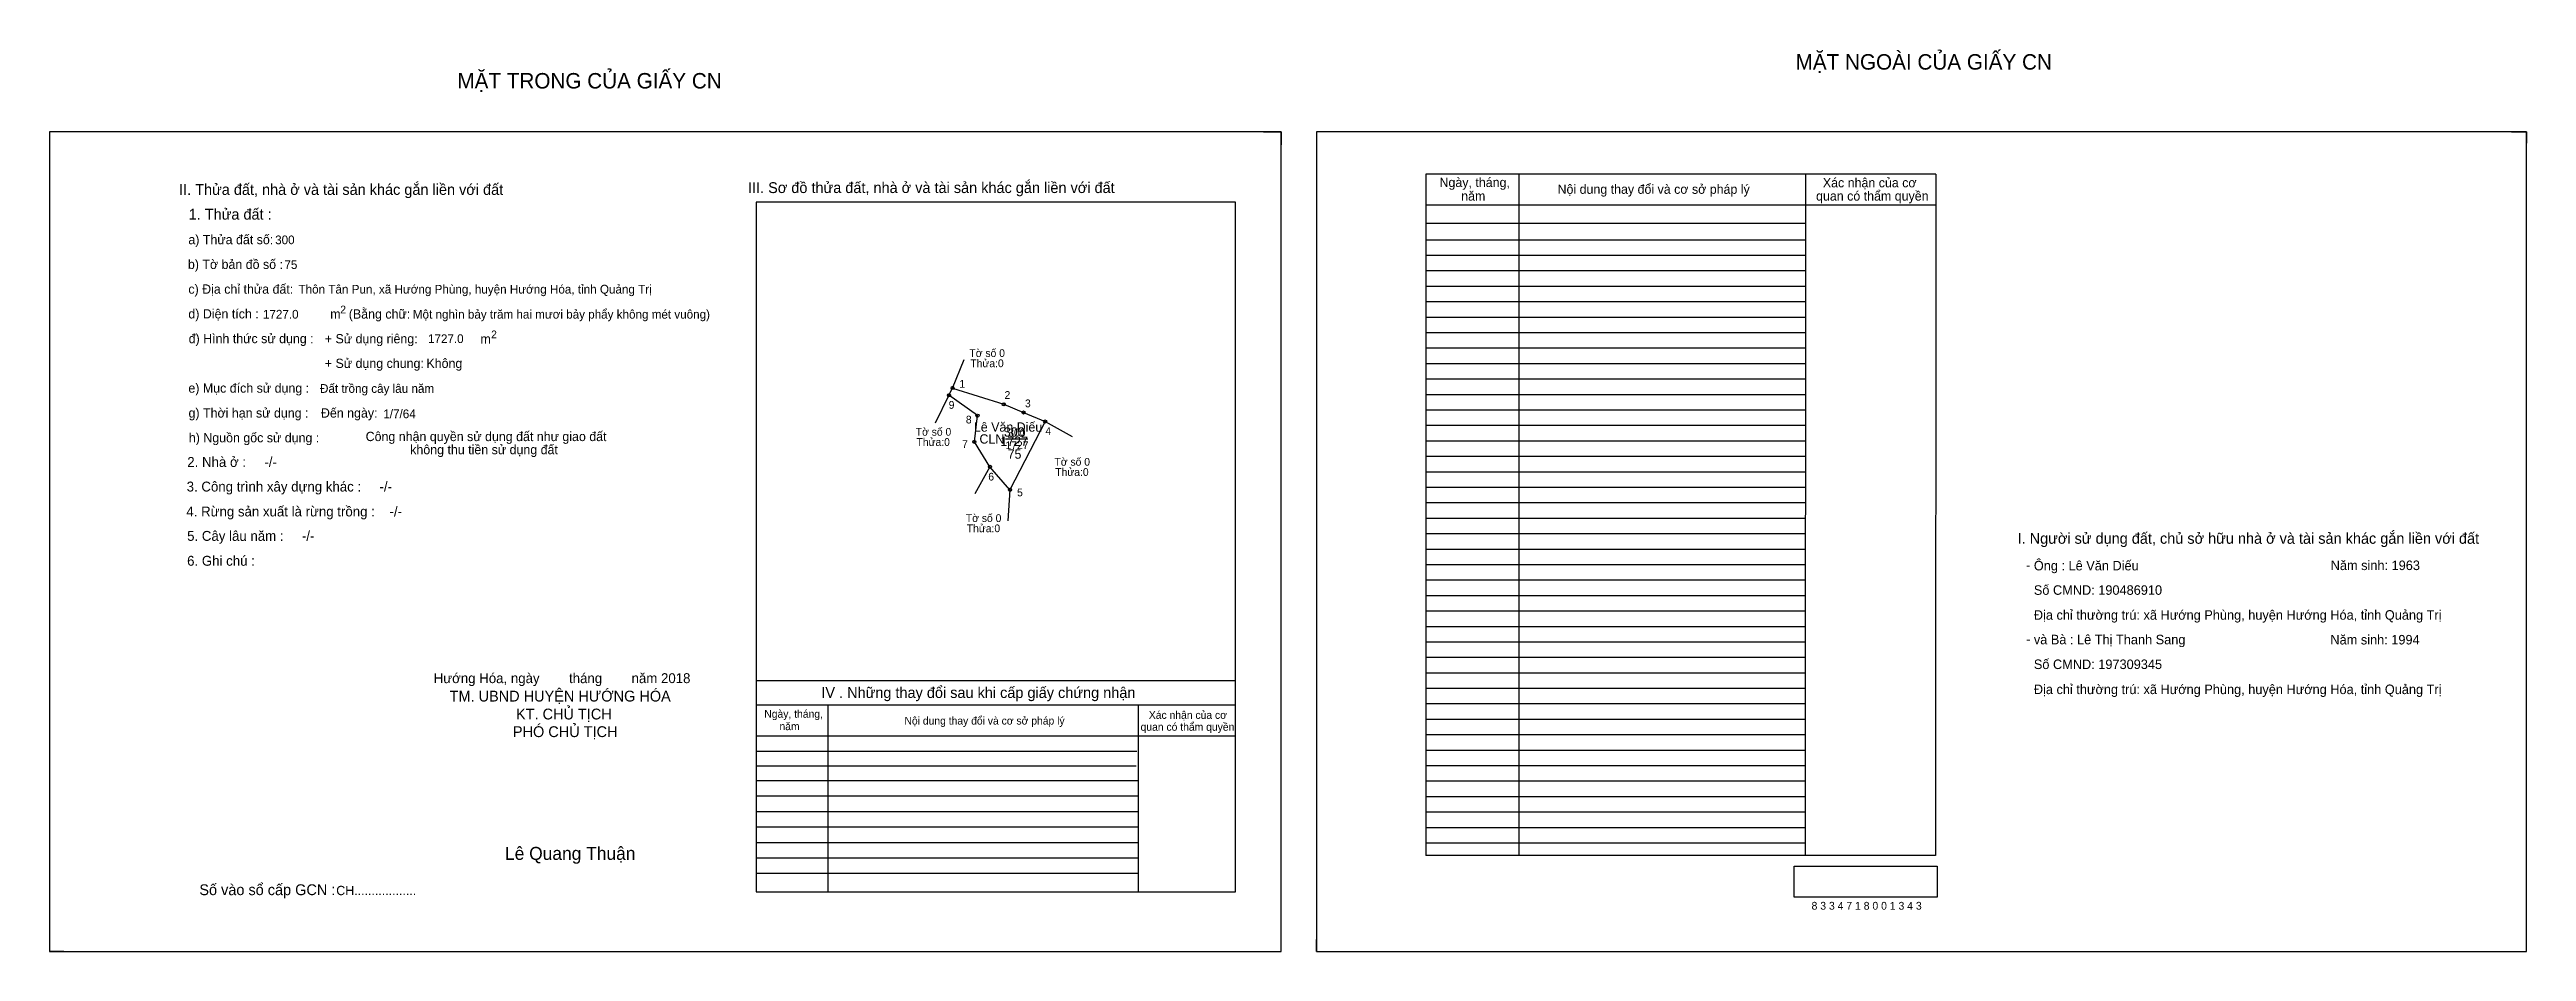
# Model space of a CAD drawing. Extents: x 534866 to 538372, y 1846411 to 1846995.
# Drawn here: x 536771 to 538372, y 1846411 to 1846995 of the extents above.
import ezdxf

# ---------------------------------------------------------------- set-up
doc = ezdxf.new("R2010")
doc.units = 0
for name, color, linetype in [('Default', 7, 'Continuous'), ('Level 10', 7, 'Continuous'), ('Level 11', 7, 'Continuous'), ('Level 13', 7, 'Continuous'), ('Level 2', 7, 'Continuous'), ('Level 27', 7, 'Continuous'), ('Level 3', 7, 'Continuous'), ('Level 36', 7, 'Continuous'), ('Level 4', 7, 'Continuous'), ('Level 5', 7, 'Continuous'), ('Level 55', 7, 'Continuous'), ('Level 6', 7, 'Continuous'), ('Level 7', 7, 'Continuous'), ('Level 8', 7, 'Continuous'), ('Level 9', 7, 'Continuous')]:
    doc.layers.add(name, color=color, linetype=linetype)

msp = doc.modelspace()

# ---------------------------------------------------------------- linework, layer by layer
at = {"layer": 'Level 10'}
for p, q in [((537555.9, 1846941.5), (537567.3, 1846941.5)), ((537567.3, 1846941.5), (537567.3, 1846933.1)), ((538362.7, 1846941.5), (538372.3, 1846941.5)), ((538372.3, 1846941.5), (538372.3, 1846934.1)), ((536771.1, 1846419.3), (536771.1, 1846411.5)), ((536780.3, 1846411.5), (536771.1, 1846411.5)), ((537590.1, 1846411.5), (537590.1, 1846419.3)), ((537590.1, 1846411.5), (537597.1, 1846411.5))]:
    msp.add_line(p, q, dxfattribs=at)
for points in [[(536771.1, 1846411.5), (537567.3, 1846411.5), (537567.3, 1846941.5), (536771.1, 1846941.5)], [(537590.1, 1846411.5), (538372.3, 1846411.5), (538372.3, 1846941.5), (537590.1, 1846941.5)], [(537352.6, 1846771.1), (537354.9, 1846775.8), (537388, 1846765.3), (537400.8, 1846760), (537414.8, 1846754.2), (537392, 1846710), (537379.1, 1846724.9), (537369, 1846741), (537371, 1846758)]]:
    msp.add_lwpolyline(points, close=True, dxfattribs=at)
at = {"layer": 'Level 11'}
for centre in [(537354.9, 1846775.8), (537352.6, 1846771.1), (537352.6, 1846771.1), (537388, 1846765.3), (537400.8, 1846760), (537371, 1846758), (537414.8, 1846754.2), (537369, 1846741), (537379.1, 1846724.9), (537392, 1846710)]:
    msp.add_circle(centre, 1, dxfattribs=at)
at = {"layer": 'Level 27'}
for p, q in [((537354.9, 1846775.8), (537362.4, 1846794.3)), ((537352.6, 1846771.1), (537343.6, 1846753.2)), ((537414.8, 1846754.2), (537432.3, 1846744.4)), ((537379.1, 1846724.9), (537369.2, 1846707.5)), ((537392, 1846710), (537390.7, 1846690))]:
    msp.add_line(p, q, dxfattribs=at)
at = {"layer": 'Level 6'}
msp.add_lwpolyline([(537899, 1846466.6), (537991.4, 1846466.6), (537991.4, 1846446.7), (537899, 1846446.7)], close=True, dxfattribs=at)
at = {"layer": 'Level 7'}
for p, q in [((537906.1, 1846871.5), (537660.9, 1846871.5)), ((537906.1, 1846861.5), (537660.9, 1846861.5)), ((537906.1, 1846851.5), (537660.9, 1846851.5)), ((537906.1, 1846841.5), (537660.9, 1846841.5)), ((537906.1, 1846831.5), (537660.9, 1846831.5)), ((537906.1, 1846821.5), (537660.9, 1846821.5)), ((537906.1, 1846811.5), (537660.9, 1846811.5)), ((537906.1, 1846801.5), (537660.9, 1846801.5)), ((537906.1, 1846791.5), (537660.9, 1846791.5)), ((537906.1, 1846781.5), (537660.9, 1846781.5)), ((537906.1, 1846771.5), (537660.9, 1846771.5)), ((537906.1, 1846761.5), (537660.9, 1846761.5)), ((537906.1, 1846751.5), (537660.9, 1846751.5)), ((537906.1, 1846741.5), (537660.9, 1846741.5)), ((537906.1, 1846731.5), (537660.9, 1846731.5)), ((537906.1, 1846721.5), (537660.9, 1846721.5)), ((537906.1, 1846711.5), (537660.9, 1846711.5)), ((537906.1, 1846701.5), (537660.9, 1846701.5)), ((537906.1, 1846691.5), (537660.9, 1846691.5)), ((537906.1, 1846681.5), (537660.9, 1846681.5)), ((537906.1, 1846671.5), (537660.9, 1846671.5)), ((537906.1, 1846661.5), (537660.9, 1846661.5)), ((537906.1, 1846651.5), (537660.9, 1846651.5)), ((537906.1, 1846641.5), (537660.9, 1846641.5)), ((537906.1, 1846631.5), (537660.9, 1846631.5)), ((537906.1, 1846621.5), (537660.9, 1846621.5)), ((537906.1, 1846611.5), (537660.9, 1846611.5)), ((537906.1, 1846601.5), (537660.9, 1846601.5)), ((537906.1, 1846591.5), (537660.9, 1846591.5)), ((537906.1, 1846581.5), (537660.9, 1846581.5)), ((537906.1, 1846571.5), (537660.9, 1846571.5)), ((537906.1, 1846561.5), (537660.9, 1846561.5)), ((537474.1, 1846540.8), (537227.9, 1846540.8)), ((537906.1, 1846551.5), (537660.9, 1846551.5)), ((537906.1, 1846541.5), (537660.9, 1846541.5)), ((537473.6, 1846531.3), (537227.9, 1846531.3)), ((537474.9, 1846521.8), (537227.9, 1846521.8)), ((537906.1, 1846531.5), (537660.9, 1846531.5)), ((537906.1, 1846521.5), (537660.9, 1846521.5)), ((537474.9, 1846511.8), (537227.9, 1846511.8)), ((537906.1, 1846511.5), (537660.9, 1846511.5)), ((537474.9, 1846501.8), (537227.9, 1846501.8)), ((537474.9, 1846491.8), (537227.9, 1846491.8)), ((537906.1, 1846501.5), (537660.9, 1846501.5)), ((537906.1, 1846491.5), (537660.9, 1846491.5)), ((537474.9, 1846481.8), (537227.9, 1846481.8)), ((537474.9, 1846471.8), (537228.7, 1846471.8)), ((537906.1, 1846481.5), (537660.9, 1846481.5)), ((537474.9, 1846461.8), (537228.7, 1846461.8))]:
    msp.add_line(p, q, dxfattribs=at)
at = {"layer": 'Level 8'}
for p, q in [((537990.5, 1846914), (537660.9, 1846914)), ((537660.9, 1846914), (537660.9, 1846473.5)), ((537720.9, 1846914), (537720.9, 1846473.5)), ((537906.3, 1846913.8), (537906.1, 1846473.5)), ((537990.5, 1846914), (537990.3, 1846473.5)), ((537537.9, 1846896.1), (537227.9, 1846896.1)), ((537227.9, 1846896.1), (537227.9, 1846450.1)), ((537537.9, 1846450.1), (537537.9, 1846896.1)), ((537990.5, 1846894), (537660.9, 1846894)), ((537906.1, 1846882.2), (537660.9, 1846882.2)), ((537537.9, 1846586.5), (537227.9, 1846586.5)), ((537537.9, 1846570.8), (537227.9, 1846570.8)), ((537274.2, 1846570.8), (537274.2, 1846450.1)), ((537474.9, 1846570.8), (537474.9, 1846450.1)), ((537537.9, 1846550.8), (537227.9, 1846550.8)), ((537990.3, 1846473.5), (537660.9, 1846473.5)), ((537227.9, 1846450.1), (537537.9, 1846450.1))]:
    msp.add_line(p, q, dxfattribs=at)
at = {"layer": 'Level 9'}
msp.add_line((537389.1, 1846742.9), (537403.6, 1846742.9), dxfattribs=at)

# ---------------------------------------------------------------- texts
at = {"layer": 'Default'}
for s, p in [('e) Mục đích sử dụng :', (536860.9, 1846772.8)), ('g) Thời hạn sử dụng :', (536861, 1846756.7)), ('Đến ngày:', (536946.6, 1846756.7)), ('h) Nguồn gốc sử dụng :', (536861.2, 1846740.7)), ('Công nhận quyền sử dụng đất như giao đất', (536975.5, 1846741.5)), ('không thu tiền sử dụng đất', (537004.3, 1846733))]:
    msp.add_text(s, height=6, dxfattribs=at).set_placement(p)
at = {"layer": 'Level 13'}
for s, p in [('300', (537390.9, 1846744.5)), ('.', (537386.6, 1846740.4)), ('1727', (537389.1, 1846736.3))]:
    msp.add_text(s, height=5, dxfattribs=at).set_placement(p)
at = {"layer": 'Level 2'}
msp.add_text('Lê Văn Diếu', height=6, dxfattribs=at).set_placement((537368.7, 1846747.6))
at = {"layer": 'Level 3'}
msp.add_text('CLN', height=6, dxfattribs=at).set_placement((537372.3, 1846739.9))
at = {"layer": 'Level 36'}
for s, p in [('Tờ số 0', (537365.8, 1846795.9)), ('Thửa:0', (537366.4, 1846789.3)), ('Tờ số 0', (537331.1, 1846745)), ('Thửa:0', (537331.6, 1846738.4)), ('Tờ số 0', (537420.8, 1846725.6)), ('Thửa:0', (537421.3, 1846719)), ('Tờ số 0', (537363.5, 1846689.2)), ('Thửa:0', (537364.1, 1846682.6))]:
    msp.add_text(s, height=5, dxfattribs=at).set_placement(p)
at = {"layer": 'Level 4'}
msp.add_text('300', height=6, dxfattribs=at).set_placement((537388.1, 1846744.4))
at = {"layer": 'Level 5'}
msp.add_text('1727', height=6, dxfattribs=at).set_placement((537385.8, 1846738.4))
at = {"layer": 'Level 55'}
for s, height, p in [('1', 0.8, (537354.7, 1846775.8)), ('9', 0.8, (537352.3, 1846771.1)), ('0', 0.22, (537352.5, 1846770.9)), ('0', 0.22, (537352.5, 1846770.9)), ('0', 0.22, (537354.8, 1846775.5)), ('2', 0.8, (537387.7, 1846765.3)), ('0', 0.22, (537387.9, 1846765.1)), ('3', 0.8, (537400.6, 1846760)), ('8', 0.8, (537370.7, 1846758)), ('0', 0.22, (537370.9, 1846757.8)), ('0', 0.22, (537370.9, 1846757.8)), ('0', 0.22, (537400.7, 1846759.8)), ('4', 0.8, (537414.5, 1846754.2)), ('0', 0.22, (537414.7, 1846753.9)), ('0', 0.22, (537414.7, 1846753.9)), ('0', 0.22, (537414.7, 1846753.9)), ('7', 0.8, (537368.7, 1846741)), ('0', 0.22, (537368.9, 1846740.8)), ('0', 0.22, (537368.9, 1846740.8)), ('6', 0.8, (537378.9, 1846724.9)), ('0', 0.22, (537379.1, 1846724.6)), ('0', 0.22, (537379.1, 1846724.6)), ('0', 0.22, (537379.1, 1846724.6)), ('5', 0.8, (537391.7, 1846710)), ('0', 0.22, (537391.9, 1846709.8)), ('0', 0.22, (537391.9, 1846709.8)), ('0', 0.22, (537391.9, 1846709.8))]:
    msp.add_text(s, height=height, dxfattribs=at).set_placement(p)
at = {"layer": 'Level 6'}
for s, height, p in [('300', 5.63, (536917, 1846868.8)), ('75', 5.63, (536923, 1846852.8)), ('Thôn Tân Pun, xã Hướng Phùng, huyện Hướng Hóa, tỉnh Quảng Trị', 5.64, (536932.1, 1846836.9)), ('1727.0', 5.63, (536909.1, 1846820.7)), ('Một nghìn bảy trăm hai mươi bảy phẩy không mét vuông)', 5.632, (537006, 1846820.7)), ('1727.0', 5.63, (537015.8, 1846804.9)), ('Đất trồng cây lâu năm', 5.64, (536946, 1846772.7)), ('1/7/64', 5.64, (536986.9, 1846756.3)), ('Ông : Lê Văn Diếu', 6.16, (538053.9, 1846657.9)), ('Năm sinh: 1963', 6.16, (538245.8, 1846658.1)), ('Số CMND: 190486910', 6.16, (538053.9, 1846642.1)), ('Địa chỉ thường trú: xã Hướng Phùng, huyện Hướng Hóa, tỉnh Quảng Trị', 6.16, (538053.9, 1846626)), ('và Bà : Lê Thị Thanh Sang', 6.16, (538053.9, 1846610.1)), ('Năm sinh: 1994', 6.16, (538245.6, 1846610)), ('Số CMND: 197309345', 6.16, (538053.9, 1846594.1)), ('Địa chỉ thường trú: xã Hướng Phùng, huyện Hướng Hóa, tỉnh Quảng Trị', 6.16, (538053.9, 1846577.9)), ('8 3 3 4 7 1 8 0 0 1 3 4 3', 5.04, (537910.2, 1846438.5))]:
    msp.add_text(s, height=height, dxfattribs=at).set_placement(p)
at = {"layer": 'Level 7'}
for s, height, p in [('MẶT NGOÀI CỦA GIẤY CN', 10, (537899.9, 1846981.7)), ('MẶT TRONG CỦA GIẤY CN', 10, (537034.8, 1846969.5)), ('II. Thửa đất, nhà ở và tài sản khác gắn liền với đất', 7, (536854.9, 1846900.7)), ('III. Sơ đồ thửa đất, nhà ở và tài sản khác gắn liền với đất', 7, (537222.7, 1846901.9)), ('Ngày, tháng,', 6, (537669.7, 1846905.8)), ('Nội dung thay đổi và cơ sở pháp lý', 6, (537746, 1846901.4)), ('Xác nhận của cơ', 6, (537917.5, 1846905.6)), ('1. Thửa đất :', 7, (536861.1, 1846884.7)), ('năm', 6, (537683.7, 1846897)), (' quan có thẩm quyền', 6, (537910.9, 1846897)), ('a) Thửa đất số:', 6, (536860.9, 1846868.8)), ('b) Tờ bản đồ số :', 6, (536860.6, 1846852.8)), ('c) Địa chỉ thửa đất:', 6, (536860.9, 1846836.8)), ('d) Diện tích :', 6, (536860.9, 1846820.8)), ('m', 6, (536952.6, 1846820.7)), ('2', 5, (536959.1, 1846824.1)), ('(Bằng chữ:', 6, (536964.6, 1846820.7)), ('đ) Hình thức sử dụng :', 6, (536861.1, 1846804.8)), ('+ Sử dụng riêng:', 6, (536949.1, 1846804.7)), ('m', 6, (537049.7, 1846804.6)), ('2', 5, (537056.6, 1846808)), ('+ Sử dụng chung:', 6, (536949.1, 1846788.8)), ('Không', 6, (537014.8, 1846788.8)), ('2. Nhà ở :     -/-', 6.4, (536860.2, 1846724.8)), ('75', 6, (537390.5, 1846730.1)), ('3. Công trình xây dựng khác :     -/-', 6.4, (536859.8, 1846708.9)), ('4. Rừng sản xuất là rừng trồng :    -/-', 6.4, (536859.6, 1846692.8)), ('5. Cây lâu năm :     -/-', 6.4, (536860.1, 1846677)), ('I. Người sử dụng đất, chủ sở hữu nhà ở và tài sản khác gắn liền với đất', 7, (538043.4, 1846675.1)), ('6. Ghi chú :', 6.4, (536860.1, 1846660.9)), ('-', 6.4, (538048.8, 1846658.1)), ('-', 6.4, (538048.9, 1846610.3)), ('Hướng Hóa, ngày        tháng        năm 2018', 6.4, (537019.5, 1846585)), ('TM. UBND HUYỆN HƯỚNG HÓA', 7, (537029.8, 1846573.1)), ('KT. CHỦ TỊCH', 7, (537072.7, 1846561.5)), ('Ngày, tháng,', 5, (537233.2, 1846562.6)), ('IV . Những thay đổi sau khi cấp giấy chứng nhận', 7, (537270.1, 1846575.4)), ('PHÓ CHỦ TỊCH', 7, (537070.7, 1846550.1)), ('năm', 5, (537243, 1846554.6)), ('Nội dung thay đổi và cơ sở pháp lý', 5, (537323.8, 1846558.2)), (' quan có thẩm quyền', 5, (537474.6, 1846554.2)), ('Xác nhận của cơ', 5, (537481.8, 1846561.9)), ('Lê Quang Thuận', 8.4, (537065.6, 1846470.7)), ('Số vào sổ cấp GCN :', 7, (536868, 1846447.9)), ('CH..................', 6, (536956.5, 1846447.9))]:
    msp.add_text(s, height=height, dxfattribs=at).set_placement(p)
at = {"layer": 'Level 9'}
for s, p in [('1', (537359.3, 1846776)), ('9', (537352.4, 1846762.4)), ('2', (537388.5, 1846768.8)), ('3', (537401.7, 1846763.4)), ('8', (537363.5, 1846752.9)), ('4', (537414.9, 1846745.5)), ('7', (537361.1, 1846737.1)), ('6', (537378, 1846716)), ('5', (537396.6, 1846705.8))]:
    msp.add_text(s, height=5, dxfattribs=at).set_placement(p)

doc.saveas('drawing.dxf')
